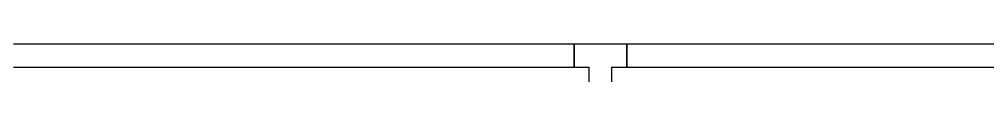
# Model space of a CAD drawing. Header units: inches. Extents: x -3327 to -1, y 8 to 1328.
# Drawn here: x -937.7 to -882.7, y 383.9 to 386.1 of the extents above; entities that cross this region are included whole.
import ezdxf

# ---------------------------------------------------------------- set-up
doc = ezdxf.new("R2010")
doc.units = ezdxf.units.IN
doc.header["$MEASUREMENT"] = 0
doc.layers.add('X - REF - FP', color=7, linetype='Continuous', true_color=0xb90000)

msp = doc.modelspace()

# ---------------------------------------------------------------- linework, layer by layer
at = {"layer": 'X - REF - FP'}
for p, q in [((-906.231, 386.062), (-938.085, 386.062)), ((-903.239, 386.062), (-906.231, 386.062)), ((-906.231, 386.04), (-906.231, 386.062)), ((-906.231, 386.062), (-906.231, 384.747)), ((-906.231, 385.974), (-906.231, 386.04)), ((-906.231, 385.87), (-906.231, 385.974)), ((-906.231, 385.733), (-906.231, 385.87)), ((-906.231, 385.575), (-906.231, 385.733)), ((-859.761, 386.062), (-903.239, 386.062)), ((-903.239, 384.747), (-903.239, 386.062)), ((-903.239, 386.062), (-903.239, 386.04)), ((-903.239, 386.04), (-903.239, 385.974)), ((-903.239, 385.974), (-903.239, 385.87)), ((-903.239, 385.87), (-903.239, 385.733)), ((-903.239, 385.733), (-903.239, 385.575)), ((-906.231, 385.235), (-906.231, 385.575)), ((-906.231, 385.076), (-906.231, 385.235)), ((-906.231, 384.94), (-906.231, 385.076)), ((-903.239, 385.575), (-903.239, 385.235)), ((-903.239, 385.235), (-903.239, 385.076)), ((-903.239, 385.076), (-903.239, 384.94)), ((-938.085, 384.747), (-906.231, 384.747)), ((-906.231, 384.835), (-906.231, 384.94)), ((-906.231, 384.77), (-906.231, 384.835)), ((-906.231, 384.747), (-906.231, 384.77)), ((-906.231, 384.747), (-905.392, 384.747)), ((-905.392, 384.747), (-905.392, 383.909)), ((-904.078, 384.747), (-903.239, 384.747)), ((-904.078, 383.909), (-904.078, 384.747)), ((-903.239, 384.94), (-903.239, 384.835)), ((-903.239, 384.835), (-903.239, 384.77)), ((-903.239, 384.77), (-903.239, 384.747)), ((-903.239, 384.747), (-859.761, 384.747))]:
    msp.add_line(p, q, dxfattribs=at)

doc.saveas('drawing.dxf')
